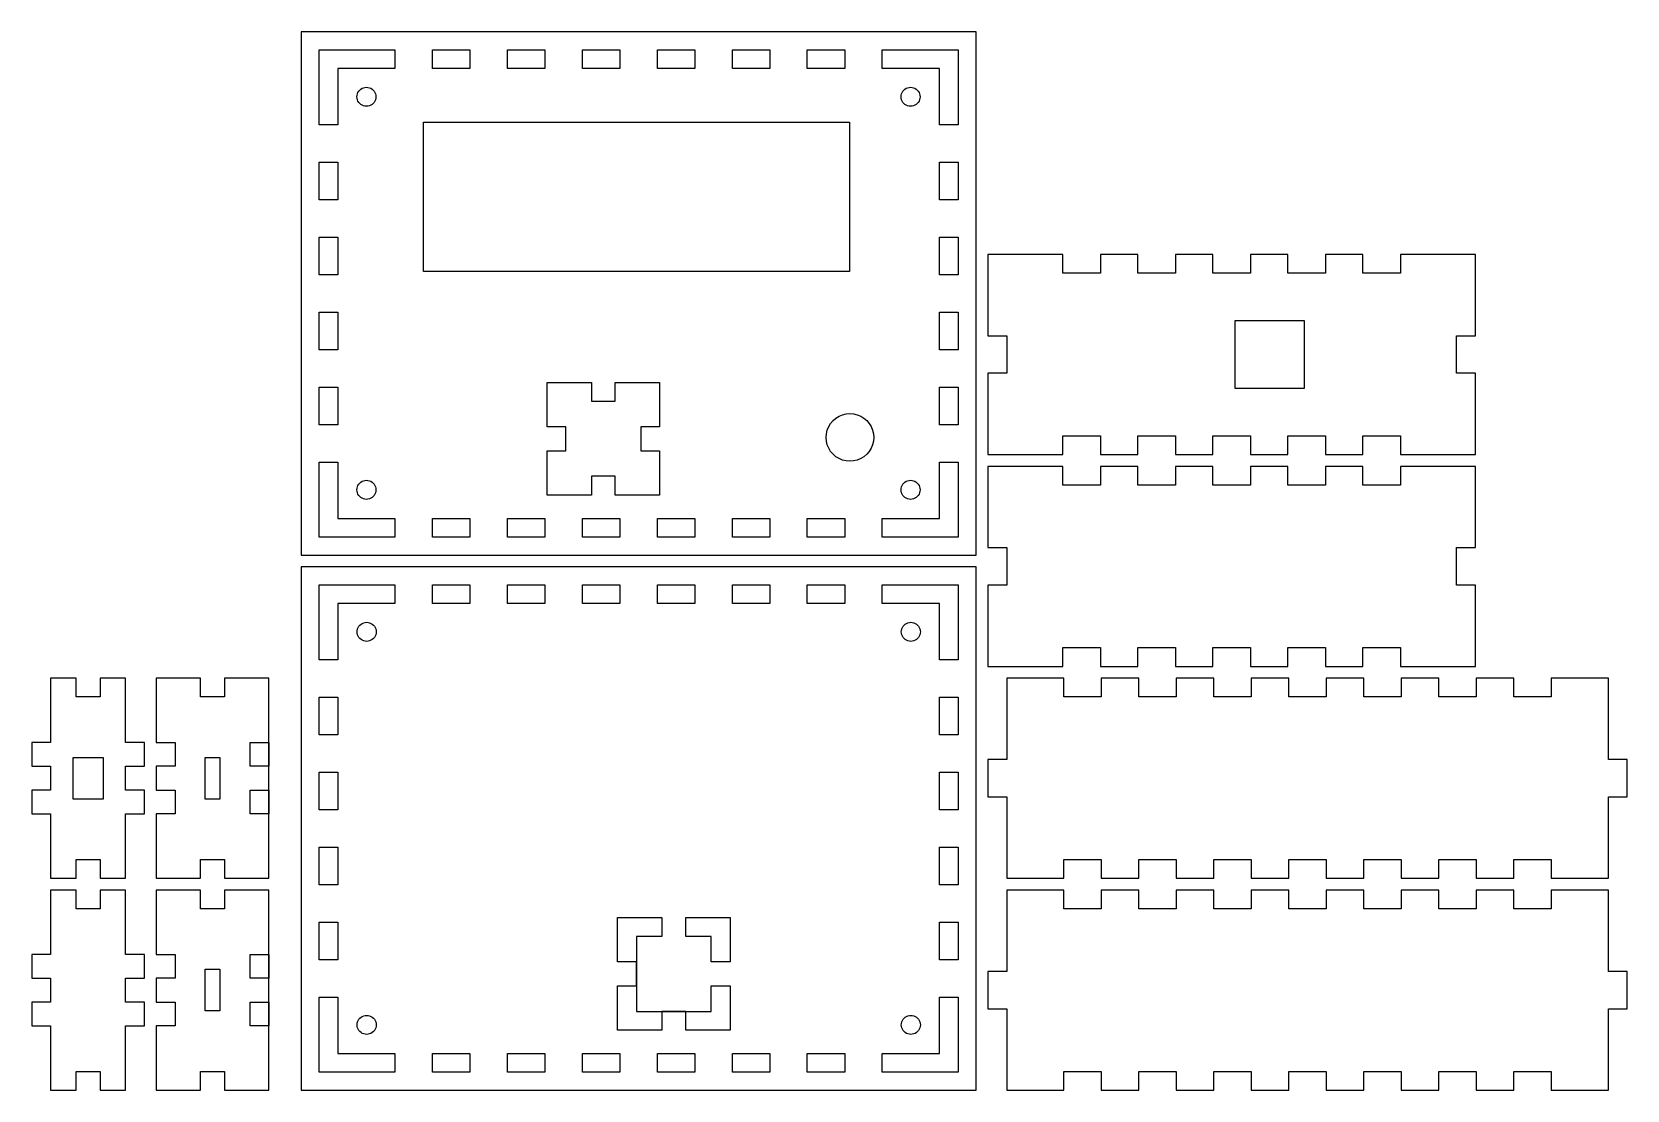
# Model space of a CAD drawing. Header units: metres. Extents: x -45 to 223, y 0 to 178.
import ezdxf

# ---------------------------------------------------------------- set-up
doc = ezdxf.new("R2010")
doc.units = ezdxf.units.M

msp = doc.modelspace()

# ---------------------------------------------------------------- linework, layer by layer
for p, q in [((113.4, 177.8), (0, 177.8)), ((0, 177.8), (0, 89.9)), ((113.4, 89.9), (113.4, 177.8)), ((3, 162.2), (3, 174.8)), ((3, 174.8), (15.75, 174.8)), ((15.75, 174.8), (15.75, 171.65)), ((22.05, 171.65), (22.05, 174.8)), ((22.05, 174.8), (28.35, 174.8)), ((28.35, 174.8), (28.35, 171.65)), ((34.65, 171.65), (34.65, 174.8)), ((34.65, 174.8), (40.95, 174.8)), ((40.95, 174.8), (40.95, 171.65)), ((47.25, 171.65), (47.25, 174.8)), ((47.25, 174.8), (53.55, 174.8)), ((53.55, 174.8), (53.55, 171.65)), ((59.85, 171.65), (59.85, 174.8)), ((59.85, 174.8), (66.15, 174.8)), ((66.15, 174.8), (66.15, 171.65)), ((72.45, 171.65), (72.45, 174.8)), ((72.45, 174.8), (78.75, 174.8)), ((78.75, 174.8), (78.75, 171.65)), ((85.05, 171.65), (85.05, 174.8)), ((85.05, 174.8), (91.35, 174.8)), ((91.35, 174.8), (91.35, 171.65)), ((97.65, 171.65), (97.65, 174.8)), ((97.65, 174.8), (110.4, 174.8)), ((110.4, 174.8), (110.4, 162.2)), ((15.75, 171.65), (6.14999, 171.65)), ((6.14999, 171.65), (6.14999, 162.2)), ((28.35, 171.65), (22.05, 171.65)), ((40.95, 171.65), (34.65, 171.65)), ((53.55, 171.65), (47.25, 171.65)), ((66.15, 171.65), (59.85, 171.65)), ((78.75, 171.65), (72.45, 171.65)), ((91.35, 171.65), (85.05, 171.65)), ((107.25, 171.65), (97.65, 171.65)), ((107.25, 162.2), (107.25, 171.65)), ((9.35999, 166.9), (9.37968, 167.15)), ((9.37968, 166.65), (9.35999, 166.9)), ((9.37968, 167.15), (9.43831, 167.394)), ((9.43831, 166.406), (9.37968, 166.65)), ((9.43831, 167.394), (9.53438, 167.626)), ((9.53438, 166.174), (9.43831, 166.406)), ((9.53438, 167.626), (9.66556, 167.84)), ((9.66556, 167.84), (9.82863, 168.031)), ((9.82863, 168.031), (10.0195, 168.194)), ((10.0195, 168.194), (10.2336, 168.326)), ((10.2336, 168.326), (10.4656, 168.422)), ((10.4656, 168.422), (10.7097, 168.48)), ((10.7097, 168.48), (10.96, 168.5)), ((10.96, 168.5), (11.2103, 168.48)), ((11.2103, 168.48), (11.4544, 168.422)), ((11.4544, 168.422), (11.6864, 168.326)), ((11.6864, 168.326), (11.9005, 168.194)), ((11.9005, 168.194), (12.0914, 168.031)), ((12.0914, 168.031), (12.2544, 167.84)), ((12.2544, 167.84), (12.3856, 167.626)), ((12.3856, 167.626), (12.4817, 167.394)), ((12.4817, 166.406), (12.3856, 166.174)), ((12.4817, 167.394), (12.5403, 167.15)), ((12.5403, 166.65), (12.4817, 166.406)), ((12.5403, 167.15), (12.56, 166.9)), ((12.56, 166.9), (12.5403, 166.65)), ((100.8, 166.9), (100.82, 167.15)), ((100.82, 166.65), (100.8, 166.9)), ((100.82, 167.15), (100.878, 167.394)), ((100.878, 166.406), (100.82, 166.65)), ((100.878, 167.394), (100.974, 167.626)), ((100.974, 166.174), (100.878, 166.406)), ((100.974, 167.626), (101.106, 167.84)), ((101.106, 167.84), (101.269, 168.031)), ((101.269, 168.031), (101.46, 168.194)), ((101.46, 168.194), (101.674, 168.326)), ((101.674, 168.326), (101.906, 168.422)), ((101.906, 168.422), (102.15, 168.48)), ((102.15, 168.48), (102.4, 168.5)), ((102.4, 168.5), (102.65, 168.48)), ((102.65, 168.48), (102.894, 168.422)), ((102.894, 168.422), (103.126, 168.326)), ((103.126, 168.326), (103.34, 168.194)), ((103.34, 168.194), (103.531, 168.031)), ((103.531, 168.031), (103.694, 167.84)), ((103.694, 167.84), (103.826, 167.626)), ((103.826, 167.626), (103.922, 167.394)), ((103.922, 166.406), (103.826, 166.174)), ((103.922, 167.394), (103.98, 167.15)), ((103.98, 166.65), (103.922, 166.406)), ((103.98, 167.15), (104, 166.9)), ((104, 166.9), (103.98, 166.65)), ((9.66556, 165.96), (9.53438, 166.174)), ((9.82863, 165.769), (9.66556, 165.96)), ((10.0195, 165.606), (9.82863, 165.769)), ((10.2336, 165.474), (10.0195, 165.606)), ((10.4656, 165.378), (10.2336, 165.474)), ((10.7097, 165.32), (10.4656, 165.378)), ((10.96, 165.3), (10.7097, 165.32)), ((11.2103, 165.32), (10.96, 165.3)), ((11.4544, 165.378), (11.2103, 165.32)), ((11.6864, 165.474), (11.4544, 165.378)), ((11.9005, 165.606), (11.6864, 165.474)), ((12.0914, 165.769), (11.9005, 165.606)), ((12.2544, 165.96), (12.0914, 165.769)), ((12.3856, 166.174), (12.2544, 165.96)), ((101.106, 165.96), (100.974, 166.174)), ((101.269, 165.769), (101.106, 165.96)), ((101.46, 165.606), (101.269, 165.769)), ((101.674, 165.474), (101.46, 165.606)), ((101.906, 165.378), (101.674, 165.474)), ((102.15, 165.32), (101.906, 165.378)), ((102.4, 165.3), (102.15, 165.32)), ((102.65, 165.32), (102.4, 165.3)), ((102.894, 165.378), (102.65, 165.32)), ((103.126, 165.474), (102.894, 165.378)), ((103.34, 165.606), (103.126, 165.474)), ((103.531, 165.769), (103.34, 165.606)), ((103.694, 165.96), (103.531, 165.769)), ((103.826, 166.174), (103.694, 165.96)), ((6.14999, 162.2), (3, 162.2)), ((20.55, 137.55), (20.55, 162.65)), ((20.55, 162.65), (92.15, 162.65)), ((92.15, 162.65), (92.15, 137.55)), ((110.4, 162.2), (107.25, 162.2)), ((3, 149.6), (3, 155.9)), ((3, 155.9), (6.14999, 155.9)), ((6.14999, 155.9), (6.14999, 149.6)), ((107.25, 149.6), (107.25, 155.9)), ((107.25, 155.9), (110.4, 155.9)), ((110.4, 155.9), (110.4, 149.6)), ((6.14999, 149.6), (3, 149.6)), ((110.4, 149.6), (107.25, 149.6)), ((3, 137), (3, 143.3)), ((3, 143.3), (6.14999, 143.3)), ((6.14999, 143.3), (6.14999, 137)), ((107.25, 137), (107.25, 143.3)), ((107.25, 143.3), (110.4, 143.3)), ((110.4, 143.3), (110.4, 137)), ((128, 140.4), (115.4, 140.4)), ((115.4, 140.4), (115.4, 126.75)), ((128, 137.25), (128, 140.4)), ((140.6, 140.4), (134.3, 140.4)), ((134.3, 140.4), (134.3, 137.25)), ((140.6, 137.25), (140.6, 140.4)), ((153.2, 140.4), (146.9, 140.4)), ((146.9, 140.4), (146.9, 137.25)), ((153.2, 137.25), (153.2, 140.4)), ((165.8, 140.4), (159.5, 140.4)), ((159.5, 140.4), (159.5, 137.25)), ((165.8, 137.25), (165.8, 140.4)), ((178.4, 140.4), (172.1, 140.4)), ((172.1, 140.4), (172.1, 137.25)), ((178.4, 137.25), (178.4, 140.4)), ((197.3, 140.4), (184.7, 140.4)), ((184.7, 140.4), (184.7, 137.25)), ((197.3, 126.75), (197.3, 140.4)), ((6.14999, 137), (3, 137)), ((92.15, 137.55), (20.55, 137.55)), ((110.4, 137), (107.25, 137)), ((134.3, 137.25), (128, 137.25)), ((146.9, 137.25), (140.6, 137.25)), ((159.5, 137.25), (153.2, 137.25)), ((172.1, 137.25), (165.8, 137.25)), ((184.7, 137.25), (178.4, 137.25)), ((3, 124.4), (3, 130.7)), ((3, 130.7), (6.14999, 130.7)), ((6.14999, 130.7), (6.14999, 124.4)), ((107.25, 124.4), (107.25, 130.7)), ((107.25, 130.7), (110.4, 130.7)), ((110.4, 130.7), (110.4, 124.4)), ((156.93, 117.9), (156.93, 129.3)), ((156.93, 129.3), (168.53, 129.3)), ((168.53, 129.3), (168.53, 117.9)), ((115.4, 126.75), (118.55, 126.75)), ((118.55, 126.75), (118.55, 120.45)), ((194.15, 120.45), (194.15, 126.75)), ((194.15, 126.75), (197.3, 126.75)), ((6.14999, 124.4), (3, 124.4)), ((110.4, 124.4), (107.25, 124.4)), ((3, 111.8), (3, 118.1)), ((3, 118.1), (6.14999, 118.1)), ((6.14999, 118.1), (6.14999, 111.8)), ((41.3325, 111.432), (41.3325, 118.882)), ((41.3325, 118.882), (48.7825, 118.882)), ((48.7825, 118.882), (48.7825, 115.732)), ((52.7825, 115.732), (52.7825, 118.882)), ((52.7825, 118.882), (60.2325, 118.882)), ((60.2325, 118.882), (60.2325, 111.432)), ((107.25, 111.8), (107.25, 118.1)), ((107.25, 118.1), (110.4, 118.1)), ((110.4, 118.1), (110.4, 111.8)), ((118.55, 120.45), (115.4, 120.45)), ((115.4, 120.45), (115.4, 106.8)), ((197.3, 120.45), (194.15, 120.45)), ((197.3, 106.8), (197.3, 120.45)), ((48.7825, 115.732), (52.7825, 115.732)), ((168.53, 117.9), (156.93, 117.9)), ((89.3716, 112.488), (89.8488, 112.896)), ((89.8488, 112.896), (90.384, 113.224)), ((90.384, 113.224), (90.9639, 113.464)), ((90.9639, 113.464), (91.5742, 113.611)), ((91.5742, 113.611), (92.2, 113.66)), ((92.2, 113.66), (92.8257, 113.611)), ((92.8257, 113.611), (93.4361, 113.464)), ((93.4361, 113.464), (94.016, 113.224)), ((94.016, 113.224), (94.5511, 112.896)), ((94.5511, 112.896), (95.0284, 112.488)), ((6.14999, 111.8), (3, 111.8)), ((44.4825, 111.432), (41.3325, 111.432)), ((44.4825, 107.432), (44.4825, 111.432)), ((60.2325, 111.432), (57.0825, 111.432)), ((57.0825, 111.432), (57.0825, 107.432)), ((88.2, 109.66), (88.2492, 110.286)), ((88.2492, 110.286), (88.3958, 110.896)), ((88.3958, 110.896), (88.636, 111.476)), ((88.636, 111.476), (88.9639, 112.011)), ((88.9639, 112.011), (89.3716, 112.488)), ((95.0284, 112.488), (95.4361, 112.011)), ((95.4361, 112.011), (95.764, 111.476)), ((95.764, 111.476), (96.0042, 110.896)), ((96.0042, 110.896), (96.1507, 110.286)), ((96.1507, 110.286), (96.2, 109.66)), ((110.4, 111.8), (107.25, 111.8)), ((128, 109.95), (134.3, 109.95)), ((128, 106.8), (128, 109.95)), ((134.3, 109.95), (134.3, 106.8)), ((140.6, 106.8), (140.6, 109.95)), ((140.6, 109.95), (146.9, 109.95)), ((146.9, 109.95), (146.9, 106.8)), ((153.2, 106.8), (153.2, 109.95)), ((153.2, 109.95), (159.5, 109.95)), ((159.5, 109.95), (159.5, 106.8)), ((165.8, 106.8), (165.8, 109.95)), ((165.8, 109.95), (172.1, 109.95)), ((172.1, 109.95), (172.1, 106.8)), ((178.4, 106.8), (178.4, 109.95)), ((178.4, 109.95), (184.7, 109.95)), ((184.7, 109.95), (184.7, 106.8)), ((41.3325, 99.9825), (41.3325, 107.432)), ((41.3325, 107.432), (44.4825, 107.432)), ((57.0825, 107.432), (60.2325, 107.432)), ((60.2325, 107.432), (60.2325, 99.9825)), ((88.2492, 109.034), (88.2, 109.66)), ((88.3958, 108.424), (88.2492, 109.034)), ((88.636, 107.844), (88.3958, 108.424)), ((88.9639, 107.309), (88.636, 107.844)), ((89.3716, 106.832), (88.9639, 107.309)), ((95.4361, 107.309), (95.0284, 106.832)), ((95.764, 107.844), (95.4361, 107.309)), ((96.0042, 108.424), (95.764, 107.844)), ((96.1507, 109.034), (96.0042, 108.424)), ((96.2, 109.66), (96.1507, 109.034)), ((3, 92.9), (3, 105.5)), ((3, 105.5), (6.14999, 105.5)), ((6.14999, 105.5), (6.14999, 96.05)), ((89.8488, 106.424), (89.3716, 106.832)), ((90.384, 106.096), (89.8488, 106.424)), ((90.9639, 105.856), (90.384, 106.096)), ((91.5742, 105.709), (90.9639, 105.856)), ((92.2, 105.66), (91.5742, 105.709)), ((92.8257, 105.709), (92.2, 105.66)), ((93.4361, 105.856), (92.8257, 105.709)), ((94.016, 106.096), (93.4361, 105.856)), ((94.5511, 106.424), (94.016, 106.096)), ((95.0284, 106.832), (94.5511, 106.424)), ((107.25, 96.05), (107.25, 105.5)), ((107.25, 105.5), (110.4, 105.5)), ((110.4, 105.5), (110.4, 92.9)), ((115.4, 106.8), (128, 106.8)), ((128, 104.8), (115.4, 104.8)), ((115.4, 104.8), (115.4, 91.15)), ((128, 101.65), (128, 104.8)), ((134.3, 106.8), (140.6, 106.8)), ((140.6, 104.8), (134.3, 104.8)), ((134.3, 104.8), (134.3, 101.65)), ((140.6, 101.65), (140.6, 104.8)), ((146.9, 106.8), (153.2, 106.8)), ((153.2, 104.8), (146.9, 104.8)), ((146.9, 104.8), (146.9, 101.65)), ((153.2, 101.65), (153.2, 104.8)), ((159.5, 106.8), (165.8, 106.8)), ((165.8, 104.8), (159.5, 104.8)), ((159.5, 104.8), (159.5, 101.65)), ((165.8, 101.65), (165.8, 104.8)), ((172.1, 106.8), (178.4, 106.8)), ((178.4, 104.8), (172.1, 104.8)), ((172.1, 104.8), (172.1, 101.65)), ((178.4, 101.65), (178.4, 104.8)), ((184.7, 106.8), (197.3, 106.8)), ((197.3, 104.8), (184.7, 104.8)), ((184.7, 104.8), (184.7, 101.65)), ((197.3, 91.15), (197.3, 104.8)), ((9.66556, 101.8), (9.82863, 101.991)), ((9.82863, 101.991), (10.0195, 102.154)), ((10.0195, 102.154), (10.2336, 102.286)), ((10.2336, 102.286), (10.4656, 102.382)), ((10.4656, 102.382), (10.7097, 102.44)), ((10.7097, 102.44), (10.96, 102.46)), ((10.96, 102.46), (11.2103, 102.44)), ((11.2103, 102.44), (11.4544, 102.382)), ((11.4544, 102.382), (11.6864, 102.286)), ((11.6864, 102.286), (11.9005, 102.154)), ((11.9005, 102.154), (12.0914, 101.991)), ((12.0914, 101.991), (12.2544, 101.8)), ((52.7825, 103.132), (48.7825, 103.132)), ((48.7825, 103.132), (48.7825, 99.9825)), ((52.7825, 99.9825), (52.7825, 103.132)), ((101.106, 101.8), (101.269, 101.991)), ((101.269, 101.991), (101.46, 102.154)), ((101.46, 102.154), (101.674, 102.286)), ((101.674, 102.286), (101.906, 102.382)), ((101.906, 102.382), (102.15, 102.44)), ((102.15, 102.44), (102.4, 102.46)), ((102.4, 102.46), (102.65, 102.44)), ((102.65, 102.44), (102.894, 102.382)), ((102.894, 102.382), (103.126, 102.286)), ((103.126, 102.286), (103.34, 102.154)), ((103.34, 102.154), (103.531, 101.991)), ((103.531, 101.991), (103.694, 101.8)), ((9.35999, 100.86), (9.37968, 101.11)), ((9.37968, 100.61), (9.35999, 100.86)), ((9.37968, 101.11), (9.43831, 101.354)), ((9.43831, 100.366), (9.37968, 100.61)), ((9.43831, 101.354), (9.53438, 101.586)), ((9.53438, 100.134), (9.43831, 100.366)), ((9.53438, 101.586), (9.66556, 101.8)), ((9.66556, 99.9195), (9.53438, 100.134)), ((9.82863, 99.7286), (9.66556, 99.9195)), ((10.0195, 99.5656), (9.82863, 99.7286)), ((10.2336, 99.4344), (10.0195, 99.5656)), ((10.4656, 99.3383), (10.2336, 99.4344)), ((10.7097, 99.2797), (10.4656, 99.3383)), ((10.96, 99.26), (10.7097, 99.2797)), ((11.2103, 99.2797), (10.96, 99.26)), ((11.4544, 99.3383), (11.2103, 99.2797)), ((11.6864, 99.4344), (11.4544, 99.3383)), ((11.9005, 99.5656), (11.6864, 99.4344)), ((12.0914, 99.7286), (11.9005, 99.5656)), ((12.2544, 99.9195), (12.0914, 99.7286)), ((12.2544, 101.8), (12.3856, 101.586)), ((12.3856, 100.134), (12.2544, 99.9195)), ((12.3856, 101.586), (12.4817, 101.354)), ((12.4817, 100.366), (12.3856, 100.134)), ((12.4817, 101.354), (12.5403, 101.11)), ((12.5403, 100.61), (12.4817, 100.366)), ((12.5403, 101.11), (12.56, 100.86)), ((12.56, 100.86), (12.5403, 100.61)), ((48.7825, 99.9825), (41.3325, 99.9825)), ((60.2325, 99.9825), (52.7825, 99.9825)), ((100.8, 100.86), (100.82, 101.11)), ((100.82, 100.61), (100.8, 100.86)), ((100.82, 101.11), (100.878, 101.354)), ((100.878, 100.366), (100.82, 100.61)), ((100.878, 101.354), (100.974, 101.586)), ((100.974, 100.134), (100.878, 100.366)), ((100.974, 101.586), (101.106, 101.8)), ((101.106, 99.9195), (100.974, 100.134)), ((101.269, 99.7286), (101.106, 99.9195)), ((101.46, 99.5656), (101.269, 99.7286)), ((101.674, 99.4344), (101.46, 99.5656)), ((101.906, 99.3383), (101.674, 99.4344)), ((102.15, 99.2797), (101.906, 99.3383)), ((102.4, 99.26), (102.15, 99.2797)), ((102.65, 99.2797), (102.4, 99.26)), ((102.894, 99.3383), (102.65, 99.2797)), ((103.126, 99.4344), (102.894, 99.3383)), ((103.34, 99.5656), (103.126, 99.4344)), ((103.531, 99.7286), (103.34, 99.5656)), ((103.694, 99.9195), (103.531, 99.7286)), ((103.694, 101.8), (103.826, 101.586)), ((103.826, 100.134), (103.694, 99.9195)), ((103.826, 101.586), (103.922, 101.354)), ((103.922, 100.366), (103.826, 100.134)), ((103.922, 101.354), (103.98, 101.11)), ((103.98, 100.61), (103.922, 100.366)), ((103.98, 101.11), (104, 100.86)), ((104, 100.86), (103.98, 100.61)), ((134.3, 101.65), (128, 101.65)), ((146.9, 101.65), (140.6, 101.65)), ((159.5, 101.65), (153.2, 101.65)), ((172.1, 101.65), (165.8, 101.65)), ((184.7, 101.65), (178.4, 101.65)), ((6.14999, 96.05), (15.75, 96.05)), ((15.75, 96.05), (15.75, 92.9)), ((22.05, 92.9), (22.05, 96.05)), ((22.05, 96.05), (28.35, 96.05)), ((28.35, 96.05), (28.35, 92.9)), ((34.65, 92.9), (34.65, 96.05)), ((34.65, 96.05), (40.95, 96.05)), ((40.95, 96.05), (40.95, 92.9)), ((47.25, 92.9), (47.25, 96.05)), ((47.25, 96.05), (53.55, 96.05)), ((53.55, 96.05), (53.55, 92.9)), ((59.85, 92.9), (59.85, 96.05)), ((59.85, 96.05), (66.15, 96.05)), ((66.15, 96.05), (66.15, 92.9)), ((72.45, 92.9), (72.45, 96.05)), ((72.45, 96.05), (78.75, 96.05)), ((78.75, 96.05), (78.75, 92.9)), ((85.05, 92.9), (85.05, 96.05)), ((85.05, 96.05), (91.35, 96.05)), ((91.35, 96.05), (91.35, 92.9)), ((97.65, 92.9), (97.65, 96.05)), ((97.65, 96.05), (107.25, 96.05)), ((15.75, 92.9), (3, 92.9)), ((28.35, 92.9), (22.05, 92.9)), ((40.95, 92.9), (34.65, 92.9)), ((53.55, 92.9), (47.25, 92.9)), ((66.15, 92.9), (59.85, 92.9)), ((78.75, 92.9), (72.45, 92.9)), ((91.35, 92.9), (85.05, 92.9)), ((110.4, 92.9), (97.65, 92.9)), ((115.4, 91.15), (118.55, 91.15)), ((118.55, 91.15), (118.55, 84.85)), ((194.15, 84.85), (194.15, 91.15)), ((194.15, 91.15), (197.3, 91.15)), ((0, 89.9), (113.4, 89.9)), ((113.4, 87.9), (0, 87.9)), ((0, 87.9), (0, 0)), ((113.4, 0), (113.4, 87.9)), ((3, 72.3), (3, 84.9)), ((3, 84.9), (15.75, 84.9)), ((15.75, 84.9), (15.75, 81.75)), ((22.05, 81.75), (22.05, 84.9)), ((22.05, 84.9), (28.35, 84.9)), ((28.35, 84.9), (28.35, 81.75)), ((34.65, 81.75), (34.65, 84.9)), ((34.65, 84.9), (40.95, 84.9)), ((40.95, 84.9), (40.95, 81.75)), ((47.25, 81.75), (47.25, 84.9)), ((47.25, 84.9), (53.55, 84.9)), ((53.55, 84.9), (53.55, 81.75)), ((59.85, 81.75), (59.85, 84.9)), ((59.85, 84.9), (66.15, 84.9)), ((66.15, 84.9), (66.15, 81.75)), ((72.45, 81.75), (72.45, 84.9)), ((72.45, 84.9), (78.75, 84.9)), ((78.75, 84.9), (78.75, 81.75)), ((85.05, 81.75), (85.05, 84.9)), ((85.05, 84.9), (91.35, 84.9)), ((91.35, 84.9), (91.35, 81.75)), ((97.65, 81.75), (97.65, 84.9)), ((97.65, 84.9), (110.4, 84.9)), ((110.4, 84.9), (110.4, 72.3)), ((118.55, 84.85), (115.4, 84.85)), ((115.4, 84.85), (115.4, 71.2)), ((197.3, 84.85), (194.15, 84.85)), ((197.3, 71.2), (197.3, 84.85)), ((15.75, 81.75), (6.14999, 81.75)), ((6.14999, 81.75), (6.14999, 72.3)), ((28.35, 81.75), (22.05, 81.75)), ((40.95, 81.75), (34.65, 81.75)), ((53.55, 81.75), (47.25, 81.75)), ((66.15, 81.75), (59.85, 81.75)), ((78.75, 81.75), (72.45, 81.75)), ((91.35, 81.75), (85.05, 81.75)), ((107.25, 81.75), (97.65, 81.75)), ((107.25, 72.3), (107.25, 81.75)), ((9.57439, 77.7264), (9.70557, 77.9404)), ((9.70557, 77.9404), (9.86862, 78.1314)), ((9.86862, 78.1314), (10.0595, 78.2944)), ((10.0595, 78.2944), (10.2736, 78.4256)), ((10.2736, 78.4256), (10.5056, 78.5217)), ((10.5056, 78.5217), (10.7497, 78.5803)), ((10.7497, 78.5803), (11, 78.6)), ((11, 78.6), (11.2503, 78.5803)), ((11.2503, 78.5803), (11.4944, 78.5217)), ((11.4944, 78.5217), (11.7264, 78.4256)), ((11.7264, 78.4256), (11.9404, 78.2944)), ((11.9404, 78.2944), (12.1314, 78.1314)), ((12.1314, 78.1314), (12.2944, 77.9404)), ((12.2944, 77.9404), (12.4256, 77.7264)), ((101.014, 77.7264), (101.146, 77.9404)), ((101.146, 77.9404), (101.309, 78.1314)), ((101.309, 78.1314), (101.5, 78.2944)), ((101.5, 78.2944), (101.714, 78.4256)), ((101.714, 78.4256), (101.946, 78.5217)), ((101.946, 78.5217), (102.19, 78.5803)), ((102.19, 78.5803), (102.44, 78.6)), ((102.44, 78.6), (102.69, 78.5803)), ((102.69, 78.5803), (102.934, 78.5217)), ((102.934, 78.5217), (103.166, 78.4256)), ((103.166, 78.4256), (103.38, 78.2944)), ((103.38, 78.2944), (103.571, 78.1314)), ((103.571, 78.1314), (103.734, 77.9404)), ((103.734, 77.9404), (103.866, 77.7264)), ((9.39999, 77), (9.41969, 77.2503)), ((9.41969, 76.7497), (9.39999, 77)), ((9.41969, 77.2503), (9.4783, 77.4944)), ((9.4783, 76.5056), (9.41969, 76.7497)), ((9.4783, 77.4944), (9.57439, 77.7264)), ((9.57439, 76.2736), (9.4783, 76.5056)), ((9.70557, 76.0595), (9.57439, 76.2736)), ((9.86862, 75.8686), (9.70557, 76.0595)), ((10.0595, 75.7056), (9.86862, 75.8686)), ((10.2736, 75.5744), (10.0595, 75.7056)), ((10.5056, 75.4783), (10.2736, 75.5744)), ((10.7497, 75.4197), (10.5056, 75.4783)), ((11, 75.4), (10.7497, 75.4197)), ((11.2503, 75.4197), (11, 75.4)), ((11.4944, 75.4783), (11.2503, 75.4197)), ((11.7264, 75.5744), (11.4944, 75.4783)), ((11.9404, 75.7056), (11.7264, 75.5744)), ((12.1314, 75.8686), (11.9404, 75.7056)), ((12.2944, 76.0595), (12.1314, 75.8686)), ((12.4256, 76.2736), (12.2944, 76.0595)), ((12.4256, 77.7264), (12.5217, 77.4944)), ((12.5217, 76.5056), (12.4256, 76.2736)), ((12.5217, 77.4944), (12.5803, 77.2503)), ((12.5803, 76.7497), (12.5217, 76.5056)), ((12.5803, 77.2503), (12.6, 77)), ((12.6, 77), (12.5803, 76.7497)), ((100.84, 77), (100.86, 77.2503)), ((100.86, 76.7497), (100.84, 77)), ((100.86, 77.2503), (100.918, 77.4944)), ((100.918, 76.5056), (100.86, 76.7497)), ((100.918, 77.4944), (101.014, 77.7264)), ((101.014, 76.2736), (100.918, 76.5056)), ((101.146, 76.0595), (101.014, 76.2736)), ((101.309, 75.8686), (101.146, 76.0595)), ((101.5, 75.7056), (101.309, 75.8686)), ((101.714, 75.5744), (101.5, 75.7056)), ((101.946, 75.4783), (101.714, 75.5744)), ((102.19, 75.4197), (101.946, 75.4783)), ((102.44, 75.4), (102.19, 75.4197)), ((102.69, 75.4197), (102.44, 75.4)), ((102.934, 75.4783), (102.69, 75.4197)), ((103.166, 75.5744), (102.934, 75.4783)), ((103.38, 75.7056), (103.166, 75.5744)), ((103.571, 75.8686), (103.38, 75.7056)), ((103.734, 76.0595), (103.571, 75.8686)), ((103.866, 76.2736), (103.734, 76.0595)), ((103.866, 77.7264), (103.962, 77.4944)), ((103.962, 76.5056), (103.866, 76.2736)), ((103.962, 77.4944), (104.02, 77.2503)), ((104.02, 76.7497), (103.962, 76.5056)), ((104.02, 77.2503), (104.04, 77)), ((104.04, 77), (104.02, 76.7497)), ((128, 74.35), (134.3, 74.35)), ((128, 71.2), (128, 74.35)), ((134.3, 74.35), (134.3, 71.2)), ((140.6, 71.2), (140.6, 74.35)), ((140.6, 74.35), (146.9, 74.35)), ((146.9, 74.35), (146.9, 71.2)), ((153.2, 71.2), (153.2, 74.35)), ((153.2, 74.35), (159.5, 74.35)), ((159.5, 74.35), (159.5, 71.2)), ((165.8, 71.2), (165.8, 74.35)), ((165.8, 74.35), (172.1, 74.35)), ((172.1, 74.35), (172.1, 71.2)), ((178.4, 71.2), (178.4, 74.35)), ((178.4, 74.35), (184.7, 74.35)), ((184.7, 74.35), (184.7, 71.2)), ((6.14999, 72.3), (3, 72.3)), ((110.4, 72.3), (107.25, 72.3)), ((115.4, 71.2), (128, 71.2)), ((134.3, 71.2), (140.6, 71.2)), ((146.9, 71.2), (153.2, 71.2)), ((159.5, 71.2), (165.8, 71.2)), ((172.1, 71.2), (178.4, 71.2)), ((184.7, 71.2), (197.3, 71.2)), ((-37.8, 69.2), (-42.1, 69.2)), ((-42.1, 69.2), (-42.1, 58.4)), ((-37.8, 66.05), (-37.8, 69.2)), ((-29.5, 69.2), (-33.8, 69.2)), ((-33.8, 69.2), (-33.8, 66.05)), ((-29.5, 58.4), (-29.5, 69.2)), ((-16.9, 69.2), (-24.35, 69.2)), ((-24.35, 69.2), (-24.35, 58.4)), ((-16.9, 66.05), (-16.9, 69.2)), ((-5.45001, 69.2), (-12.9, 69.2)), ((-12.9, 69.2), (-12.9, 66.05)), ((-5.45001, 35.6), (-5.45001, 69.2)), ((128.15, 69.2), (118.55, 69.2)), ((118.55, 69.2), (118.55, 55.55)), ((128.15, 66.05), (128.15, 69.2)), ((140.75, 69.2), (134.45, 69.2)), ((134.45, 69.2), (134.45, 66.05)), ((140.75, 66.05), (140.75, 69.2)), ((153.35, 69.2), (147.05, 69.2)), ((147.05, 69.2), (147.05, 66.05)), ((153.35, 66.05), (153.35, 69.2)), ((165.95, 69.2), (159.65, 69.2)), ((159.65, 69.2), (159.65, 66.05)), ((165.95, 66.05), (165.95, 69.2)), ((178.55, 69.2), (172.25, 69.2)), ((172.25, 69.2), (172.25, 66.05)), ((178.55, 66.05), (178.55, 69.2)), ((191.15, 69.2), (184.85, 69.2)), ((184.85, 69.2), (184.85, 66.05)), ((191.15, 66.05), (191.15, 69.2)), ((203.75, 69.2), (197.45, 69.2)), ((197.45, 69.2), (197.45, 66.05)), ((203.75, 66.05), (203.75, 69.2)), ((219.65, 69.2), (210.05, 69.2)), ((210.05, 69.2), (210.05, 66.05)), ((219.65, 55.55), (219.65, 69.2)), ((-33.8, 66.05), (-37.8, 66.05)), ((-12.9, 66.05), (-16.9, 66.05)), ((3, 59.7), (3, 66)), ((3, 66), (6.14999, 66)), ((6.14999, 66), (6.14999, 59.7)), ((107.25, 59.7), (107.25, 66)), ((107.25, 66), (110.4, 66)), ((110.4, 66), (110.4, 59.7)), ((134.45, 66.05), (128.15, 66.05)), ((147.05, 66.05), (140.75, 66.05)), ((159.65, 66.05), (153.35, 66.05)), ((172.25, 66.05), (165.95, 66.05)), ((184.85, 66.05), (178.55, 66.05)), ((197.45, 66.05), (191.15, 66.05)), ((210.05, 66.05), (203.75, 66.05)), ((6.14999, 59.7), (3, 59.7)), ((110.4, 59.7), (107.25, 59.7)), ((-42.1, 58.4), (-45.25, 58.4)), ((-45.25, 58.4), (-45.25, 54.4)), ((-26.35, 58.4), (-29.5, 58.4)), ((-26.35, 54.4), (-26.35, 58.4)), ((-24.35, 58.4), (-21.2, 58.4)), ((-21.2, 58.4), (-21.2, 54.4)), ((-8.60002, 54.4), (-8.60002, 58.4)), ((-8.60002, 58.4), (-5.45003, 58.4)), ((-5.45003, 58.4), (-5.45003, 54.4)), ((-45.25, 54.4), (-42.1, 54.4)), ((-42.1, 54.4), (-42.1, 50.4)), ((-38.3, 48.9), (-38.3, 55.9)), ((-38.3, 55.9), (-33.3, 55.9)), ((-33.3, 55.9), (-33.3, 48.9)), ((-29.5, 50.4), (-29.5, 54.4)), ((-29.5, 54.4), (-26.35, 54.4)), ((-21.2, 54.4), (-24.35, 54.4)), ((-24.35, 54.4), (-24.35, 50.4)), ((-16.15, 48.9), (-16.15, 55.9)), ((-16.15, 55.9), (-13.65, 55.9)), ((-13.65, 55.9), (-13.65, 48.9)), ((-5.45003, 54.4), (-8.60002, 54.4)), ((118.55, 55.55), (115.4, 55.55)), ((115.4, 55.55), (115.4, 49.25)), ((222.8, 55.55), (219.65, 55.55)), ((222.8, 49.25), (222.8, 55.55)), ((3, 47.1), (3, 53.4)), ((3, 53.4), (6.14999, 53.4)), ((6.14999, 53.4), (6.14999, 47.1)), ((107.25, 47.1), (107.25, 53.4)), ((107.25, 53.4), (110.4, 53.4)), ((110.4, 53.4), (110.4, 47.1)), ((-42.1, 50.4), (-45.25, 50.4)), ((-45.25, 50.4), (-45.25, 46.4)), ((-33.3, 48.9), (-38.3, 48.9)), ((-26.35, 50.4), (-29.5, 50.4)), ((-26.35, 46.4), (-26.35, 50.4)), ((-24.35, 50.4), (-21.2, 50.4)), ((-21.2, 50.4), (-21.2, 46.4)), ((-13.65, 48.9), (-16.15, 48.9)), ((-8.60002, 46.4), (-8.60002, 50.4)), ((-8.60002, 50.4), (-5.45003, 50.4)), ((-5.45003, 50.4), (-5.45003, 46.4)), ((115.4, 49.25), (118.55, 49.25)), ((118.55, 49.25), (118.55, 35.6)), ((219.65, 35.6), (219.65, 49.25)), ((219.65, 49.25), (222.8, 49.25)), ((-45.25, 46.4), (-42.1, 46.4)), ((-42.1, 46.4), (-42.1, 35.6)), ((-29.5, 35.6), (-29.5, 46.4)), ((-29.5, 46.4), (-26.35, 46.4)), ((-21.2, 46.4), (-24.35, 46.4)), ((-24.35, 46.4), (-24.35, 35.6)), ((-5.45003, 46.4), (-8.60002, 46.4)), ((6.14999, 47.1), (3, 47.1)), ((110.4, 47.1), (107.25, 47.1)), ((3, 34.5), (3, 40.8)), ((3, 40.8), (6.14999, 40.8)), ((6.14999, 40.8), (6.14999, 34.5)), ((107.25, 34.5), (107.25, 40.8)), ((107.25, 40.8), (110.4, 40.8)), ((110.4, 40.8), (110.4, 34.5)), ((-37.8, 38.75), (-33.8, 38.75)), ((-37.8, 35.6), (-37.8, 38.75)), ((-33.8, 38.75), (-33.8, 35.6)), ((-16.9, 38.75), (-12.9, 38.75)), ((-16.9, 35.6), (-16.9, 38.75)), ((-12.9, 38.75), (-12.9, 35.6)), ((128.15, 38.75), (134.45, 38.75)), ((128.15, 35.6), (128.15, 38.75)), ((134.45, 38.75), (134.45, 35.6)), ((140.75, 35.6), (140.75, 38.75)), ((140.75, 38.75), (147.05, 38.75)), ((147.05, 38.75), (147.05, 35.6)), ((153.35, 35.6), (153.35, 38.75)), ((153.35, 38.75), (159.65, 38.75)), ((159.65, 38.75), (159.65, 35.6)), ((165.95, 35.6), (165.95, 38.75)), ((165.95, 38.75), (172.25, 38.75)), ((172.25, 38.75), (172.25, 35.6)), ((178.55, 35.6), (178.55, 38.75)), ((178.55, 38.75), (184.85, 38.75)), ((184.85, 38.75), (184.85, 35.6)), ((191.15, 35.6), (191.15, 38.75)), ((191.15, 38.75), (197.45, 38.75)), ((197.45, 38.75), (197.45, 35.6)), ((203.75, 35.6), (203.75, 38.75)), ((203.75, 38.75), (210.05, 38.75)), ((210.05, 38.75), (210.05, 35.6)), ((-42.1, 35.6), (-37.8, 35.6)), ((-33.8, 35.6), (-29.5, 35.6)), ((-24.35, 35.6), (-16.9, 35.6)), ((-12.9, 35.6), (-5.45001, 35.6)), ((118.55, 35.6), (128.15, 35.6)), ((134.45, 35.6), (140.75, 35.6)), ((147.05, 35.6), (153.35, 35.6)), ((159.65, 35.6), (165.95, 35.6)), ((172.25, 35.6), (178.55, 35.6)), ((184.85, 35.6), (191.15, 35.6)), ((197.45, 35.6), (203.75, 35.6)), ((210.05, 35.6), (219.65, 35.6)), ((-37.8, 33.6), (-42.1, 33.6)), ((-42.1, 33.6), (-42.1, 22.8)), ((-37.8, 30.45), (-37.8, 33.6)), ((-29.5, 33.6), (-33.8, 33.6)), ((-33.8, 33.6), (-33.8, 30.45)), ((-29.5, 22.8), (-29.5, 33.6)), ((-16.9, 33.6), (-24.35, 33.6)), ((-24.35, 33.6), (-24.35, 22.8)), ((-16.9, 30.45), (-16.9, 33.6)), ((-5.45001, 33.6), (-12.9, 33.6)), ((-12.9, 33.6), (-12.9, 30.45)), ((-5.45001, 0), (-5.45001, 33.6)), ((6.14999, 34.5), (3, 34.5)), ((110.4, 34.5), (107.25, 34.5)), ((128.15, 33.6), (118.55, 33.6)), ((118.55, 33.6), (118.55, 19.95)), ((128.15, 30.45), (128.15, 33.6)), ((140.75, 33.6), (134.45, 33.6)), ((134.45, 33.6), (134.45, 30.45)), ((140.75, 30.45), (140.75, 33.6)), ((153.35, 33.6), (147.05, 33.6)), ((147.05, 33.6), (147.05, 30.45)), ((153.35, 30.45), (153.35, 33.6)), ((165.95, 33.6), (159.65, 33.6)), ((159.65, 33.6), (159.65, 30.45)), ((165.95, 30.45), (165.95, 33.6)), ((178.55, 33.6), (172.25, 33.6)), ((172.25, 33.6), (172.25, 30.45)), ((178.55, 30.45), (178.55, 33.6)), ((191.15, 33.6), (184.85, 33.6)), ((184.85, 33.6), (184.85, 30.45)), ((191.15, 30.45), (191.15, 33.6)), ((203.75, 33.6), (197.45, 33.6)), ((197.45, 33.6), (197.45, 30.45)), ((203.75, 30.45), (203.75, 33.6)), ((219.65, 33.6), (210.05, 33.6)), ((210.05, 33.6), (210.05, 30.45)), ((219.65, 19.95), (219.65, 33.6)), ((-33.8, 30.45), (-37.8, 30.45)), ((-12.9, 30.45), (-16.9, 30.45)), ((134.45, 30.45), (128.15, 30.45)), ((147.05, 30.45), (140.75, 30.45)), ((159.65, 30.45), (153.35, 30.45)), ((172.25, 30.45), (165.95, 30.45)), ((184.85, 30.45), (178.55, 30.45)), ((197.45, 30.45), (191.15, 30.45)), ((210.05, 30.45), (203.75, 30.45)), ((3, 21.9), (3, 28.2)), ((3, 28.2), (6.14999, 28.2)), ((6.14999, 28.2), (6.14999, 21.9)), ((53.1675, 21.5325), (53.1675, 28.9825)), ((53.1675, 28.9825), (60.6175, 28.9825)), ((60.6175, 28.9825), (60.6175, 25.8325)), ((64.6175, 25.8325), (64.6175, 28.9825)), ((64.6175, 28.9825), (72.0675, 28.9825)), ((72.0675, 28.9825), (72.0675, 21.5325)), ((107.25, 21.9), (107.25, 28.2)), ((107.25, 28.2), (110.4, 28.2)), ((110.4, 28.2), (110.4, 21.9)), ((60.6175, 25.8325), (56.3175, 25.8325)), ((56.3175, 25.8325), (56.3175, 13.2325)), ((68.9175, 25.8325), (64.6175, 25.8325)), ((68.9175, 21.5325), (68.9175, 25.8325)), ((-42.1, 22.8), (-45.25, 22.8)), ((-45.25, 22.8), (-45.25, 18.8)), ((-26.35, 22.8), (-29.5, 22.8)), ((-26.35, 18.8), (-26.35, 22.8)), ((-24.35, 22.8), (-21.2, 22.8)), ((-21.2, 22.8), (-21.2, 18.8)), ((-8.60002, 18.8), (-8.60002, 22.8)), ((-8.60002, 22.8), (-5.45003, 22.8)), ((-5.45003, 22.8), (-5.45003, 18.8)), ((6.14999, 21.9), (3, 21.9)), ((56.3175, 21.5325), (53.1675, 21.5325)), ((56.3175, 17.5325), (56.3175, 21.5325)), ((72.0675, 21.5325), (68.9175, 21.5325)), ((110.4, 21.9), (107.25, 21.9)), ((-45.25, 18.8), (-42.1, 18.8)), ((-42.1, 18.8), (-42.1, 14.8)), ((-29.5, 14.8), (-29.5, 18.8)), ((-29.5, 18.8), (-26.35, 18.8)), ((-21.2, 18.8), (-24.35, 18.8)), ((-24.35, 18.8), (-24.35, 14.8)), ((-16.15, 13.3), (-16.15, 20.3)), ((-16.15, 20.3), (-13.65, 20.3)), ((-13.65, 20.3), (-13.65, 13.3)), ((-5.45003, 18.8), (-8.60002, 18.8)), ((118.55, 19.95), (115.4, 19.95)), ((115.4, 19.95), (115.4, 13.65)), ((222.8, 19.95), (219.65, 19.95)), ((222.8, 13.65), (222.8, 19.95)), ((53.1675, 10.0825), (53.1675, 17.5325)), ((53.1675, 17.5325), (56.3175, 17.5325)), ((68.9175, 13.2325), (68.9175, 17.5325)), ((68.9175, 17.5325), (72.0675, 17.5325)), ((72.0675, 17.5325), (72.0675, 10.0825)), ((-42.1, 14.8), (-45.25, 14.8)), ((-45.25, 14.8), (-45.25, 10.8)), ((-26.35, 14.8), (-29.5, 14.8)), ((-26.35, 10.8), (-26.35, 14.8)), ((-24.35, 14.8), (-21.2, 14.8)), ((-21.2, 14.8), (-21.2, 10.8)), ((-8.60002, 10.8), (-8.60002, 14.8)), ((-8.60002, 14.8), (-5.45003, 14.8)), ((-5.45003, 14.8), (-5.45003, 10.8)), ((3, 3), (3, 15.6)), ((3, 15.6), (6.14999, 15.6)), ((6.14999, 15.6), (6.14999, 6.14999)), ((107.25, 6.14999), (107.25, 15.6)), ((107.25, 15.6), (110.4, 15.6)), ((110.4, 15.6), (110.4, 3)), ((115.4, 13.65), (118.55, 13.65)), ((118.55, 13.65), (118.55, 0)), ((219.65, 0), (219.65, 13.65)), ((219.65, 13.65), (222.8, 13.65)), ((-45.25, 10.8), (-42.1, 10.8)), ((-42.1, 10.8), (-42.1, 0)), ((-29.5, 0), (-29.5, 10.8)), ((-29.5, 10.8), (-26.35, 10.8)), ((-21.2, 10.8), (-24.35, 10.8)), ((-24.35, 10.8), (-24.35, 0)), ((-13.65, 13.3), (-16.15, 13.3)), ((-5.45003, 10.8), (-8.60002, 10.8)), ((9.39999, 10.96), (9.41969, 11.2103)), ((9.41969, 10.7097), (9.39999, 10.96)), ((9.41969, 11.2103), (9.4783, 11.4544)), ((9.4783, 11.4544), (9.57439, 11.6864)), ((9.57439, 11.6864), (9.70557, 11.9005)), ((9.70557, 11.9005), (9.86862, 12.0914)), ((9.86862, 12.0914), (10.0595, 12.2544)), ((10.0595, 12.2544), (10.2736, 12.3856)), ((10.2736, 12.3856), (10.5056, 12.4817)), ((10.5056, 12.4817), (10.7497, 12.5403)), ((10.7497, 12.5403), (11, 12.56)), ((11, 12.56), (11.2503, 12.5403)), ((11.2503, 12.5403), (11.4944, 12.4817)), ((11.4944, 12.4817), (11.7264, 12.3856)), ((11.7264, 12.3856), (11.9404, 12.2544)), ((11.9404, 12.2544), (12.1314, 12.0914)), ((12.1314, 12.0914), (12.2944, 11.9005)), ((12.2944, 11.9005), (12.4256, 11.6864)), ((12.4256, 11.6864), (12.5217, 11.4544)), ((12.5217, 11.4544), (12.5803, 11.2103)), ((12.5803, 11.2103), (12.6, 10.96)), ((12.6, 10.96), (12.5803, 10.7097)), ((56.3175, 13.2325), (68.9175, 13.2325)), ((64.6175, 13.2325), (60.6175, 13.2325)), ((60.6175, 13.2325), (60.6175, 10.0825)), ((64.6175, 10.0825), (64.6175, 13.2325)), ((100.84, 10.96), (100.86, 11.2103)), ((100.86, 10.7097), (100.84, 10.96)), ((100.86, 11.2103), (100.918, 11.4544)), ((100.918, 11.4544), (101.014, 11.6864)), ((101.014, 11.6864), (101.146, 11.9005)), ((101.146, 11.9005), (101.309, 12.0914)), ((101.309, 12.0914), (101.5, 12.2544)), ((101.5, 12.2544), (101.714, 12.3856)), ((101.714, 12.3856), (101.946, 12.4817)), ((101.946, 12.4817), (102.19, 12.5403)), ((102.19, 12.5403), (102.44, 12.56)), ((102.44, 12.56), (102.69, 12.5403)), ((102.69, 12.5403), (102.934, 12.4817)), ((102.934, 12.4817), (103.166, 12.3856)), ((103.166, 12.3856), (103.38, 12.2544)), ((103.38, 12.2544), (103.571, 12.0914)), ((103.571, 12.0914), (103.734, 11.9005)), ((103.734, 11.9005), (103.866, 11.6864)), ((103.866, 11.6864), (103.962, 11.4544)), ((103.962, 11.4544), (104.02, 11.2103)), ((104.02, 11.2103), (104.04, 10.96)), ((104.04, 10.96), (104.02, 10.7097)), ((9.4783, 10.4656), (9.41969, 10.7097)), ((9.57439, 10.2336), (9.4783, 10.4656)), ((9.70557, 10.0195), (9.57439, 10.2336)), ((9.86862, 9.82863), (9.70557, 10.0195)), ((10.0595, 9.66556), (9.86862, 9.82863)), ((10.2736, 9.53438), (10.0595, 9.66556)), ((10.5056, 9.43831), (10.2736, 9.53438)), ((10.7497, 9.37968), (10.5056, 9.43831)), ((11, 9.35999), (10.7497, 9.37968)), ((11.2503, 9.37968), (11, 9.35999)), ((11.4944, 9.43831), (11.2503, 9.37968)), ((11.7264, 9.53438), (11.4944, 9.43831)), ((11.9404, 9.66556), (11.7264, 9.53438)), ((12.1314, 9.82863), (11.9404, 9.66556)), ((12.2944, 10.0195), (12.1314, 9.82863)), ((12.4256, 10.2336), (12.2944, 10.0195)), ((12.5217, 10.4656), (12.4256, 10.2336)), ((12.5803, 10.7097), (12.5217, 10.4656)), ((60.6175, 10.0825), (53.1675, 10.0825)), ((72.0675, 10.0825), (64.6175, 10.0825)), ((100.918, 10.4656), (100.86, 10.7097)), ((101.014, 10.2336), (100.918, 10.4656)), ((101.146, 10.0195), (101.014, 10.2336)), ((101.309, 9.82863), (101.146, 10.0195)), ((101.5, 9.66556), (101.309, 9.82863)), ((101.714, 9.53438), (101.5, 9.66556)), ((101.946, 9.43831), (101.714, 9.53438)), ((102.19, 9.37968), (101.946, 9.43831)), ((102.44, 9.35999), (102.19, 9.37968)), ((102.69, 9.37968), (102.44, 9.35999)), ((102.934, 9.43831), (102.69, 9.37968)), ((103.166, 9.53438), (102.934, 9.43831)), ((103.38, 9.66556), (103.166, 9.53438)), ((103.571, 9.82863), (103.38, 9.66556)), ((103.734, 10.0195), (103.571, 9.82863)), ((103.866, 10.2336), (103.734, 10.0195)), ((103.962, 10.4656), (103.866, 10.2336)), ((104.02, 10.7097), (103.962, 10.4656)), ((6.14999, 6.14999), (15.75, 6.14999)), ((15.75, 6.14999), (15.75, 3)), ((22.05, 3), (22.05, 6.14999)), ((22.05, 6.14999), (28.35, 6.14999)), ((28.35, 6.14999), (28.35, 3)), ((34.65, 3), (34.65, 6.14999)), ((34.65, 6.14999), (40.95, 6.14999)), ((40.95, 6.14999), (40.95, 3)), ((47.25, 3), (47.25, 6.14999)), ((47.25, 6.14999), (53.55, 6.14999)), ((53.55, 6.14999), (53.55, 3)), ((59.85, 3), (59.85, 6.14999)), ((59.85, 6.14999), (66.15, 6.14999)), ((66.15, 6.14999), (66.15, 3)), ((72.45, 3), (72.45, 6.14999)), ((72.45, 6.14999), (78.75, 6.14999)), ((78.75, 6.14999), (78.75, 3)), ((85.05, 3), (85.05, 6.14999)), ((85.05, 6.14999), (91.35, 6.14999)), ((91.35, 6.14999), (91.35, 3)), ((97.65, 3), (97.65, 6.14999)), ((97.65, 6.14999), (107.25, 6.14999)), ((-37.8, 3.14999), (-33.8, 3.14999)), ((-37.8, 0), (-37.8, 3.14999)), ((-33.8, 3.14999), (-33.8, 0)), ((-16.9, 3.14999), (-12.9, 3.14999)), ((-16.9, 0), (-16.9, 3.14999)), ((-12.9, 3.14999), (-12.9, 0)), ((15.75, 3), (3, 3)), ((28.35, 3), (22.05, 3)), ((40.95, 3), (34.65, 3)), ((53.55, 3), (47.25, 3)), ((66.15, 3), (59.85, 3)), ((78.75, 3), (72.45, 3)), ((91.35, 3), (85.05, 3)), ((110.4, 3), (97.65, 3)), ((128.15, 3.14999), (134.45, 3.14999)), ((128.15, 0), (128.15, 3.14999)), ((134.45, 3.14999), (134.45, 0)), ((140.75, 0), (140.75, 3.14999)), ((140.75, 3.14999), (147.05, 3.14999)), ((147.05, 3.14999), (147.05, 0)), ((153.35, 0), (153.35, 3.14999)), ((153.35, 3.14999), (159.65, 3.14999)), ((159.65, 3.14999), (159.65, 0)), ((165.95, 0), (165.95, 3.14999)), ((165.95, 3.14999), (172.25, 3.14999)), ((172.25, 3.14999), (172.25, 0)), ((178.55, 0), (178.55, 3.14999)), ((178.55, 3.14999), (184.85, 3.14999)), ((184.85, 3.14999), (184.85, 0)), ((191.15, 0), (191.15, 3.14999)), ((191.15, 3.14999), (197.45, 3.14999)), ((197.45, 3.14999), (197.45, 0)), ((203.75, 0), (203.75, 3.14999)), ((203.75, 3.14999), (210.05, 3.14999)), ((210.05, 3.14999), (210.05, 0)), ((-42.1, 0), (-37.8, 0)), ((-33.8, 0), (-29.5, 0)), ((-24.35, 0), (-16.9, 0)), ((-12.9, 0), (-5.45001, 0)), ((0, 0), (113.4, 0)), ((118.55, 0), (128.15, 0)), ((134.45, 0), (140.75, 0)), ((147.05, 0), (153.35, 0)), ((159.65, 0), (165.95, 0)), ((172.25, 0), (178.55, 0)), ((184.85, 0), (191.15, 0)), ((197.45, 0), (203.75, 0)), ((210.05, 0), (219.65, 0))]:
    msp.add_line(p, q)

doc.saveas('drawing.dxf')
